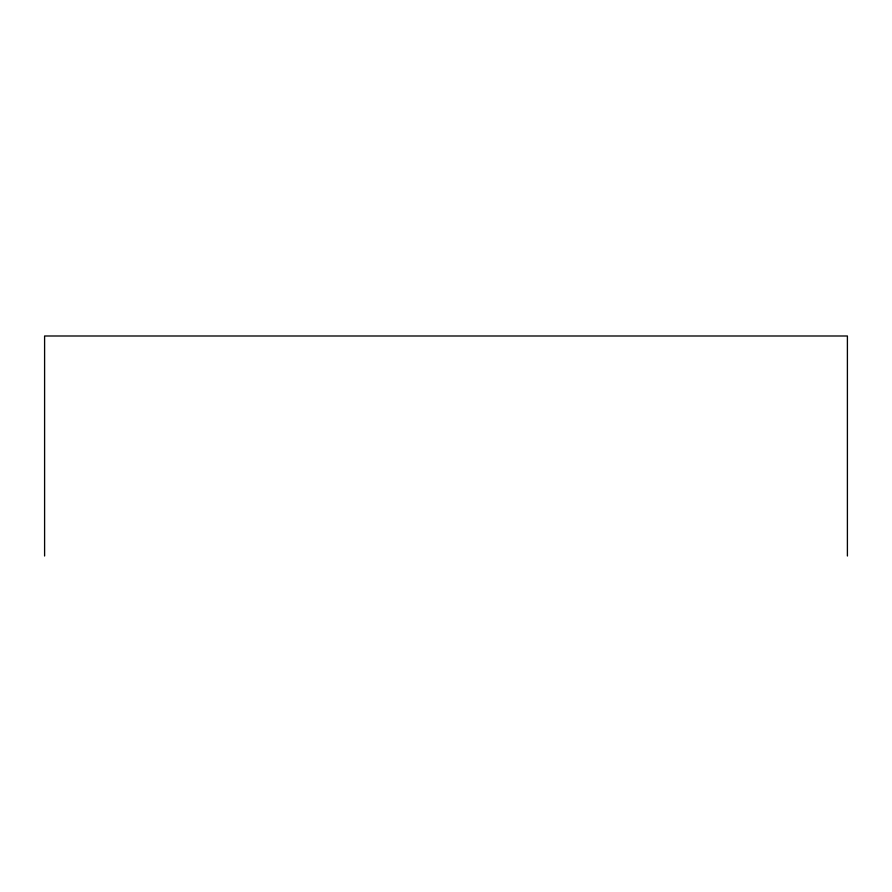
<?xml version="1.0" encoding="UTF-8"?>
<svg xmlns="http://www.w3.org/2000/svg" width="892" height="892" viewBox="0 0 892 892"><rect width="100%" height="100%" fill="white"/><g stroke="black" fill="none" stroke-linecap="round" stroke-linejoin="round"><path stroke-width="1.34" d="M847.4 556.006L847.4 335.994L44.6 335.994L44.6 556.006"/></g></svg>
